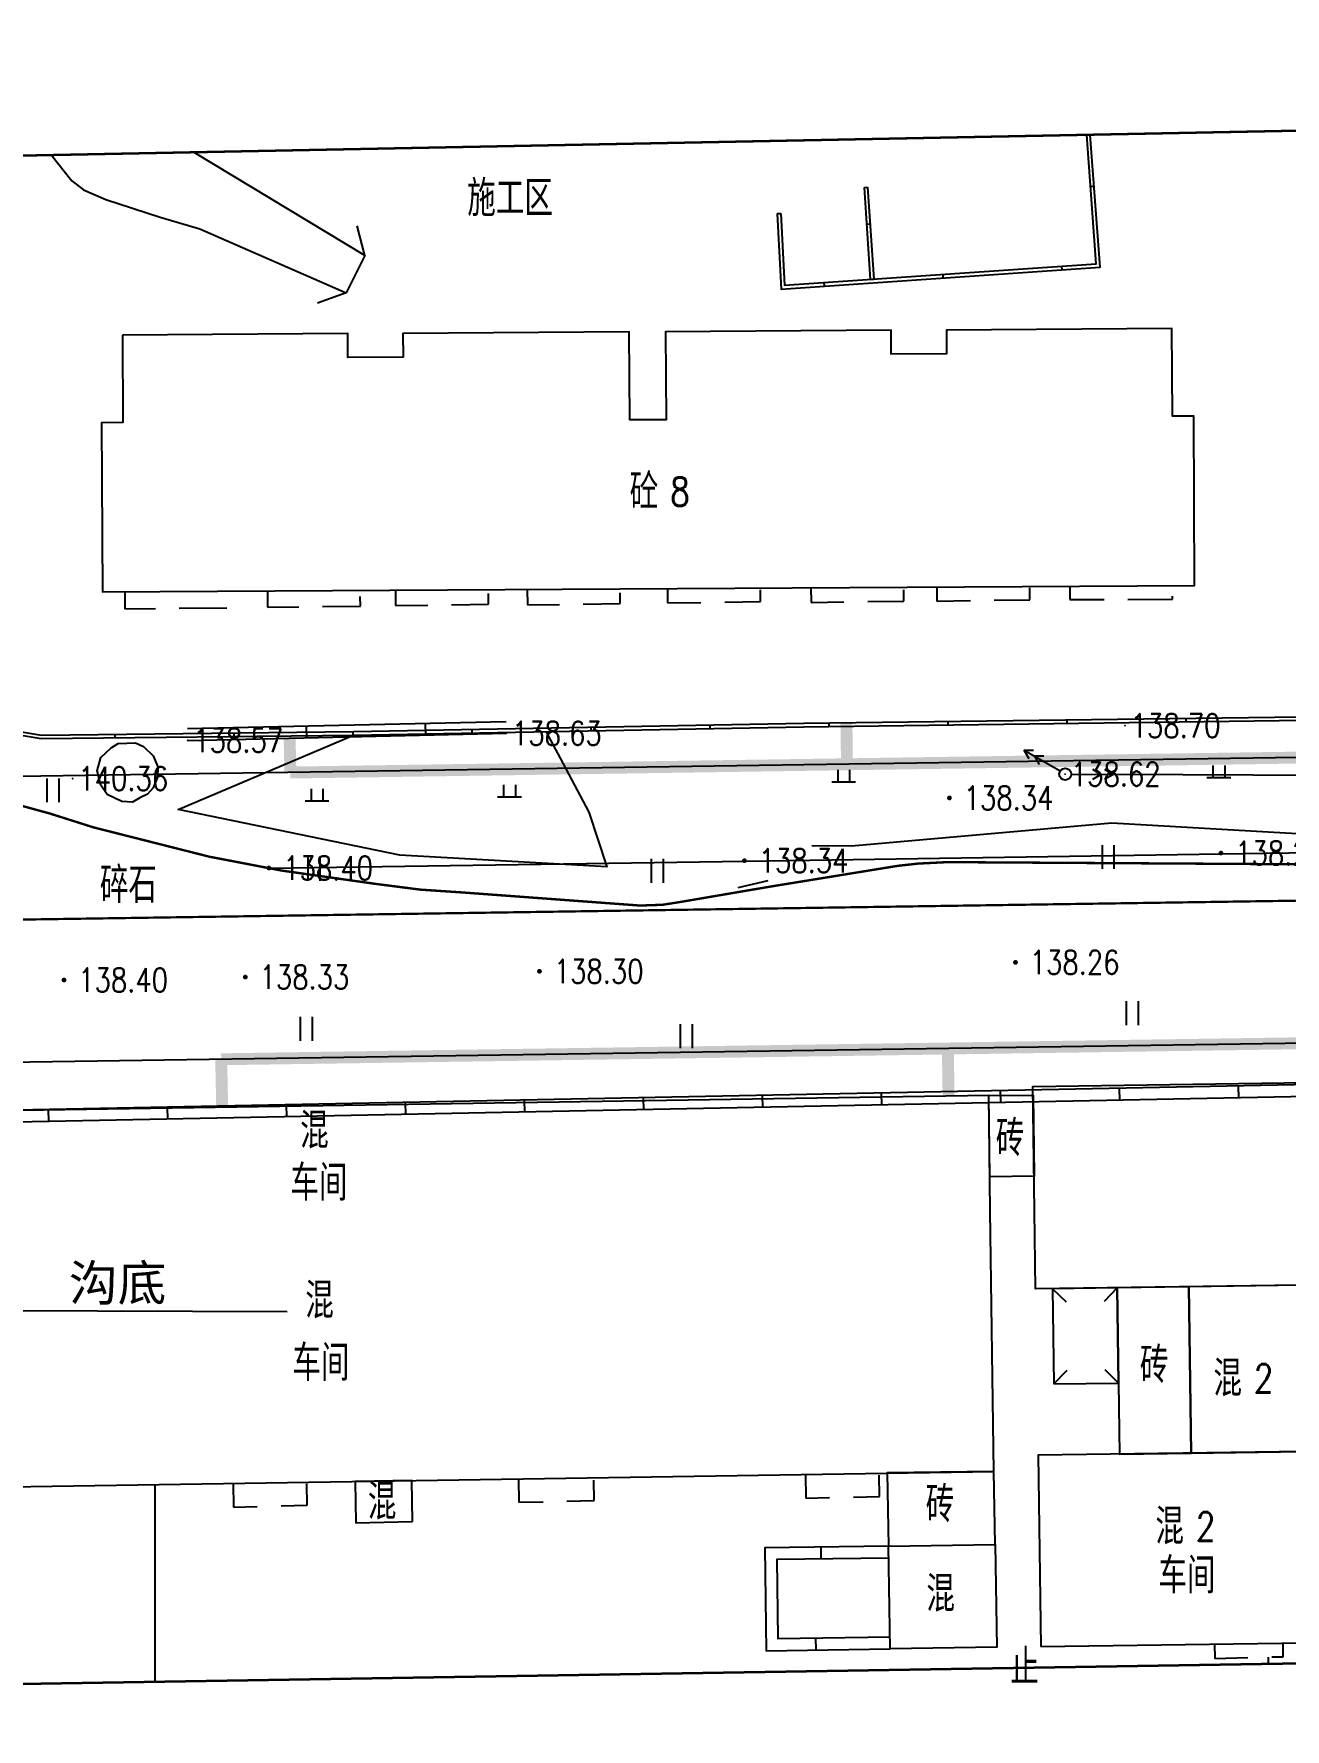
# Model space of a CAD drawing. Extents: x 529262 to 576451, y 2694391 to 2717535.
# Drawn here: x 564494.2 to 564546.7, y 2709980.8 to 2710052 of the extents above; entities that cross this region are included whole.
import ezdxf
from ezdxf.enums import TextEntityAlignment as Align
from ezdxf.xclip import XClip

# ---------------------------------------------------------------- set-up
doc = ezdxf.new("R2010")
doc.units = 0
doc.header["$XCLIPFRAME"] = 0
for name, pattern in [('ACAD_ISO12W100', [22, 12, -3, 0.5, -3, 0.5, -3]), ('X2', [10, 8, -2]), ('X5', [3, 2, -1])]:
    doc.linetypes.add(name, pattern=pattern)
for name, color, linetype in [('DLSS', 4, 'Continuous'), ('DMTZ', 8, 'Continuous'), ('GCD', 8, 'Continuous'), ('GPSCOMMON', 7, 'Continuous'), ('GXYZ', 8, 'Continuous'), ('JMD', 8, 'Continuous'), ('PP-COM', 7, 'Continuous'), ('RD-中线', 40, 'Continuous'), ('RD-红线', 7, 'Continuous'), ('ZBTZ', 8, 'Continuous'), ('ZJ', 7, 'Continuous'), ('污水管径标注_W10-', 202, 'Continuous'), ('道路中线', 90, 'Continuous')]:
    doc.layers.add(name, color=color, linetype=linetype)
doc.layers.add('控制界线1', color=30, linetype='ACAD_ISO12W100', lineweight=35)
doc.styles.add('HZ', font='rs.shx', dxfattribs={"width": 0.8, "bigfont": 'hztxt.shx'})
doc.styles.add('宋体', font='', dxfattribs={"width": 0.75})
doc.styles.get('宋体').set_extended_font_data('SimSun')
doc.linetypes.add('10422', pattern='A,0.75,[150,AAA.SHX,S=0.5,R=0,X=0,Y=0.5],1.5,[177,AAA.SHX,S=1,R=0,X=0,Y=0.4],0.75', length=3)
doc.linetypes.add('1161', pattern='A,0,[149,AAA.SHX,S=0.15,R=0,X=0,Y=0],-1.6', length=1.6)

# ---------------------------------------------------------------- blocks, each defined once
blk = doc.blocks.new('A$C19FD0107')
at = {"layer": 'RD-中线', "color": 8, "linetype": 'Continuous'}
blk.add_lwpolyline([(-6145.953, 15629.525), (-6583.681, 15623.036, -0.057862), (-6611.221, 15625.821), (-6627.546, 15629.409, 0.058625), (-6655.452, 15632.188), (-7132.057, 15623.673)], format="xyb", dxfattribs=at)
at = {"layer": 'RD-红线', "color": 8, "linetype": 'Continuous', "flags": 128}
for points in [[(-6280.01, 15633.539), (-6588.425, 15628.967)], [(-6279.846, 15621.54), (-6589.703, 15616.946)]]:
    blk.add_lwpolyline(points, dxfattribs=at)
blk = doc.blocks.new('GC200')
at = {"linetype": 'Continuous', "const_width": 0.2, "flags": 128}
blk.add_lwpolyline([(-0.1, 0, 1), (0.1, 0, 1)], format="xyb", close=True, dxfattribs=at)
blk = doc.blocks.new('gc013a')
at = {"linetype": 'Continuous'}
blk.add_line((0.5, 0), (4, 0), dxfattribs=at)
at = {"linetype": 'Continuous', "flags": 128}
for points in [[(2.31, -0.4), (3, 0), (2.31, 0.4)], [(3.31, -0.4), (4, 0), (3.31, 0.4)]]:
    blk.add_lwpolyline(points, dxfattribs=at)
blk = doc.blocks.new('gc170')
at = {"color": 8, "linetype": 'Continuous'}
blk.add_circle((0, 0), 0.5, dxfattribs=at)
blk = doc.blocks.new('gc121')
at = {"color": 8}
for p, q in [((-0.5, -1), (-0.5, 1)), ((0.5, -1), (0.5, 1))]:
    blk.add_line(p, q, dxfattribs=at)
blk = doc.blocks.new('gc119')
at = {"color": 8}
for p, q in [((-1, 0), (1, 0)), ((-0.5, 1), (-0.5, 0)), ((0.5, 1), (0.5, 0))]:
    blk.add_line(p, q, dxfattribs=at)

msp = doc.modelspace()

# ---------------------------------------------------------------- linework, layer by layer
at = {"color": 8, "linetype": 'Continuous', "flags": 128}
msp.add_lwpolyline([(564471.429, 2710005.412), (564492.865, 2709998.382), (564504.81, 2709998.344)], dxfattribs=at)
at = {"layer": 'DLSS', "linetype": 'Continuous'}
for p, q in [((564508.077, 2710042.704), (564507.749, 2710043.941)), ((564508.077, 2710042.704), (564507.284, 2710041.137)), ((564507.284, 2710041.137), (564506.08, 2710040.702)), ((564524.999, 2710016.43), (564523.751, 2710016.145))]:
    msp.add_line(p, q, dxfattribs=at)
at = {"layer": 'DLSS', "linetype": 'X2', "const_width": 0.1, "elevation": 139.065, "flags": 128}
msp.add_lwpolyline([(564476.825, 2710025.097), (564480.687, 2710023.339), (564481.408, 2710023.023), (564482.088, 2710022.765), (564494.834, 2710019.263), (564496.675, 2710018.679), (564501.536, 2710017.449), (564504.582, 2710016.864), (564508.49, 2710016.311), (564510.398, 2710016.065), (564512.175, 2710015.946), (564519.632, 2710015.396), (564520.584, 2710015.428), (564521.329, 2710015.546), (564525.105, 2710016.191), (564530.472, 2710017.065), (564531.33, 2710017.159), (564532.553, 2710017.22), (564550.347, 2710017.111), (564575.297, 2710016.133), (564576.502, 2710016.19), (564577.424, 2710016.367), (564585.281, 2710018.762), (564587.045, 2710019.061), (564588.148, 2710019.028), (564588.97, 2710018.903), (564589.632, 2710018.78), (564595.77, 2710016.929), (564596.916, 2710016.73), (564597.967, 2710016.675), (564614.998, 2710015.203)], dxfattribs=at)
at = {"layer": 'DMTZ', "linetype": '10422', "flags": 128}
msp.add_lwpolyline([(564508.077, 2710042.704), (564508.077, 2710042.704), (564508.077, 2710042.704), (564500.903, 2710047.03)], dxfattribs=at)
at = {"layer": 'DMTZ', "linetype": '10422', "elevation": 137.558, "flags": 128}
msp.add_lwpolyline([(564494.907, 2710046.913), (564495.77, 2710045.835), (564495.77, 2710045.835), (564495.77, 2710045.835), (564496.257, 2710045.459), (564497.195, 2710045.058), (564499.473, 2710044.313), (564501.14, 2710043.822), (564507.284, 2710041.137)], dxfattribs=at)
at = {"layer": 'DMTZ', "linetype": '10422', "elevation": 139.536, "flags": 128}
msp.add_lwpolyline([(564499.364, 2710020.787), (564499.188, 2710020.341), (564498.941, 2710020.071), (564498.624, 2710019.918), (564498.306, 2710019.741), (564497.859, 2710019.764), (564497.247, 2710020.059), (564496.988, 2710020.459), (564496.823, 2710021.059), (564496.988, 2710021.612), (564497.423, 2710022.024), (564497.706, 2710022.2), (564498.437, 2710022.227), (564498.777, 2710022.071), (564499.188, 2710021.682), (564499.377, 2710021.224)], close=True, dxfattribs=at)
at = {"layer": 'GPSCOMMON', "const_width": 0.5}
for points in [[(564528.33, 2710021.33), (564528.307, 2710023.076)], [(564504.946, 2710020.983), (564504.914, 2710022.427)], [(564552.937, 2710021.695), (564504.946, 2710020.983)], [(564553.166, 2710009.697), (564502.04, 2710008.939)], [(564532.569, 2710009.391), (564532.599, 2710007.387)], [(564502.04, 2710008.939), (564502.079, 2710006.968)]]:
    msp.add_lwpolyline(points, dxfattribs=at)
at = {"layer": 'GXYZ', "linetype": 'Continuous'}
msp.add_line((564567.098, 2710020.762), (564539.502, 2710020.905), dxfattribs=at)
at = {"layer": 'JMD', "linetype": 'Continuous'}
for p, q in [((564529.047, 2710045.559), (564529.196, 2710045.569)), ((564538.714, 2710045.598), (564538.564, 2710045.587)), ((564529.152, 2710044.015), (564529.302, 2710044.025)), ((564537.366, 2710042.099), (564537.356, 2710042.248)), ((564527.39, 2710041.416), (564527.379, 2710041.566)), ((564529.311, 2710041.698), (564529.46, 2710041.708)), ((564532.378, 2710041.758), (564532.368, 2710041.907)), ((564505.635, 2710022.443), (564505.624, 2710022.943)), ((564505.635, 2710022.443), (564505.624, 2710022.943)), ((564510.634, 2710022.555), (564510.622, 2710023.054)), ((564510.634, 2710022.555), (564510.622, 2710023.054)), ((564512.585, 2710022.646), (564512.582, 2710022.796)), ((564517.584, 2710022.738), (564517.581, 2710022.888)), ((564522.583, 2710022.83), (564522.581, 2710022.98)), ((564527.583, 2710022.916), (564527.581, 2710023.066)), ((564532.582, 2710022.982), (564532.58, 2710023.132)), ((564537.582, 2710023.048), (564537.58, 2710023.198)), ((564542.581, 2710023.114), (564542.579, 2710023.264)), ((564497.587, 2710022.441), (564497.585, 2710022.591)), ((564502.586, 2710022.498), (564502.585, 2710022.647)), ((564507.586, 2710022.554), (564507.584, 2710022.704)), ((564544.766, 2710007.816), (564544.775, 2710007.316)), ((564509.772, 2710007.121), (564509.782, 2710006.621)), ((564514.771, 2710007.22), (564514.781, 2710006.72)), ((564519.77, 2710007.319), (564519.78, 2710006.819)), ((564524.769, 2710007.419), (564524.779, 2710006.919)), ((564529.768, 2710007.518), (564529.778, 2710007.018)), ((564534.767, 2710007.617), (564534.777, 2710007.117)), ((564539.767, 2710007.716), (564539.776, 2710007.216)), ((564494.775, 2710006.823), (564494.785, 2710006.323)), ((564499.774, 2710006.922), (564499.784, 2710006.423)), ((564504.773, 2710007.022), (564504.783, 2710006.522)), ((564536.963, 2709999.3), (564537.536, 2709998.743)), ((564539.688, 2709999.339), (564539.13, 2709998.765)), ((564537.02, 2709995.301), (564537.577, 2709995.874)), ((564539.745, 2709995.34), (564539.171, 2709995.897)), ((564527.231, 2709988.449), (564527.238, 2709987.949)), ((564527.032, 2709984.129), (564527.024, 2709984.629))]:
    msp.add_line(p, q, dxfattribs=at)
for points in [[(564525.398, 2710044.464), (564525.571, 2710041.292), (564538.964, 2710042.208), (564538.554, 2710047.766)], [(564525.547, 2710044.472), (564525.712, 2710041.452), (564538.803, 2710042.347), (564538.404, 2710047.763)]]:
    msp.add_lwpolyline(points, dxfattribs=at)
at = {"layer": 'JMD', "linetype": 'Continuous', "flags": 128}
for points in [[(564529.047, 2710045.559), (564529.311, 2710041.698)], [(564529.196, 2710045.569), (564529.46, 2710041.708)], [(564525.398, 2710044.464), (564525.547, 2710044.472)], [(564477.818, 2710025.189), (564494.476, 2710022.406), (564507.599, 2710022.554), (564526.515, 2710022.902), (564550.689, 2710023.221), (564570.622, 2710023.486), (564589.666, 2710023.71), (564601.201, 2710023.875)], [(564477.842, 2710025.337), (564494.487, 2710022.556), (564507.596, 2710022.704), (564526.512, 2710023.052), (564550.687, 2710023.371), (564570.62, 2710023.636), (564589.664, 2710023.86), (564601.154, 2710024.024)], [(564500.625, 2710022.832), (564514.01, 2710023.13)], [(564500.625, 2710022.832), (564514.01, 2710023.13)], [(564500.636, 2710022.332), (564514.021, 2710022.63)], [(564500.636, 2710022.332), (564514.021, 2710022.63)], [(564829.709, 2710013.472), (564472.921, 2710006.389)], [(564829.719, 2710012.972), (564472.931, 2710005.89)], [(564530.076, 2709988.488), (564524.879, 2709988.416), (564524.939, 2709984.094), (564530.149, 2709984.181)], [(564530.083, 2709987.988), (564525.386, 2709987.923), (564525.432, 2709984.602), (564530.14, 2709984.681)]]:
    msp.add_lwpolyline(points, dxfattribs=at)
for points in [[(564497.889, 2710039.36), (564497.909, 2710035.684), (564497.006, 2710035.668), (564497.059, 2710028.575), (564542.937, 2710028.843), (564542.902, 2710035.95), (564542.004, 2710035.956), (564541.976, 2710039.63), (564532.511, 2710039.571), (564532.517, 2710038.571), (564530.194, 2710038.561), (564530.188, 2710039.561), (564520.707, 2710039.501), (564520.732, 2710035.801), (564519.21, 2710035.794), (564519.185, 2710039.494), (564509.672, 2710039.43), (564509.678, 2710038.43), (564507.365, 2710038.423), (564507.359, 2710039.423)], [(564539.688, 2709999.339), (564539.785, 2709992.356), (564542.787, 2709992.398), (564542.687, 2709999.382)], [(564536.472, 2709984.273), (564573.905, 2709984.795), (564573.584, 2709996.444), (564563.643, 2709996.305), (564563.693, 2709992.689), (564536.368, 2709992.308)], [(564530.076, 2709988.488), (564534.556, 2709988.55), (564534.501, 2709991.627), (564530.021, 2709991.565)]]:
    msp.add_lwpolyline(points, close=True, dxfattribs=at)
at = {"layer": 'JMD', "linetype": 'X5', "flags": 128}
for points in [[(564497.987, 2710028.58), (564497.993, 2710027.864), (564502.351, 2710027.903), (564502.345, 2710028.606)], [(564503.979, 2710028.615), (564503.985, 2710027.926), (564507.888, 2710027.975), (564507.882, 2710028.638)], [(564537.695, 2710028.812), (564537.7, 2710028.246), (564542.004, 2710028.266), (564541.999, 2710028.838)], [(564526.582, 2709991.503), (564526.597, 2709990.506), (564529.701, 2709990.577), (564529.686, 2709991.552)], [(564502.538, 2709991.128), (564502.554, 2709990.131), (564505.658, 2709990.202), (564505.642, 2709991.177)], [(564514.535, 2709991.315), (564514.551, 2709990.33), (564517.713, 2709990.406), (564517.698, 2709991.365)], [(564543.778, 2709984.375), (564543.787, 2709983.764), (564546.658, 2709983.845), (564546.65, 2709984.415)]]:
    msp.add_lwpolyline(points, dxfattribs=at)
for points, elevation in [([(564509.363, 2710028.647), (564509.369, 2710028), (564513.272, 2710028.049), (564513.267, 2710028.67)], -526.407), ([(564514.897, 2710028.679), (564514.903, 2710028.03), (564518.806, 2710028.079), (564518.8, 2710028.702)], -526.425), ([(564520.792, 2710028.714), (564520.797, 2710028.114), (564524.7, 2710028.163), (564524.695, 2710028.736)], -526.437), ([(564526.816, 2710028.749), (564526.821, 2710028.132), (564530.724, 2710028.181), (564530.719, 2710028.772)], -526.431), ([(564532.104, 2710028.78), (564532.109, 2710028.187), (564536.012, 2710028.236), (564536.007, 2710028.803)], -526.38)]:
    msp.add_lwpolyline(points, dxfattribs=dict(at, elevation=elevation))
at = {"layer": 'JMD', "linetype": 'Continuous', "flags": 128}
for points, elevation in [([(564536.206, 2710002.568), (564536.145, 2710007.801), (564573.582, 2710008.341), (564573.626, 2710002.568)], 138.362), ([(564534.351, 2710002.568), (564534.285, 2710007.413), (564485.527, 2710006.662), (564485.633, 2710002.568)], 138.291), ([(564485.633, 2710002.568), (564485.936, 2709990.869), (564534.501, 2709991.627), (564534.351, 2710002.568)], 138.291), ([(564573.626, 2710002.568), (564573.647, 2709999.823), (564560.575, 2709999.637), (564560.59, 2709998.619), (564549.328, 2709998.487), (564549.316, 2709999.476), (564536.245, 2709999.29), (564536.206, 2710002.568)], 138.362)]:
    msp.add_lwpolyline(points, dxfattribs=dict(at, elevation=elevation))
for points, elevation in [([(564536.189, 2710004.028), (564534.331, 2710004.006), (564534.285, 2710007.413), (564536.149, 2710007.435)], 138.208), ([(564547.483, 2709992.463), (564547.384, 2709999.449), (564542.687, 2709999.382), (564542.787, 2709992.398)], 138.239), ([(564510.075, 2709989.521), (564510.048, 2709991.245), (564507.667, 2709991.208), (564507.694, 2709989.473)], 138.434), ([(564534.556, 2709988.55), (564534.629, 2709984.243), (564530.149, 2709984.181), (564530.076, 2709988.488)], 138.288)]:
    msp.add_lwpolyline(points, close=True, dxfattribs=dict(at, elevation=elevation))
at = {"layer": 'JMD', "flags": 128}
msp.add_lwpolyline([(564537.02, 2709995.301), (564539.745, 2709995.34), (564539.688, 2709999.339), (564536.963, 2709999.3)], close=True, dxfattribs=at)
at = {"layer": 'ZBTZ', "linetype": '1161'}
for points in [[(564526.856, 2710017.919), (564528.527, 2710017.906), (564539.465, 2710018.866), (564560.378, 2710017.661), (564570.818, 2710017.59), (564572.716, 2710019.411), (564576.126, 2710018.588), (564579.365, 2710020.46), (564581.315, 2710021.945), (564590.705, 2710021.53), (564590.673, 2710023.724)], [(564515.684, 2710022.703), (564516.275, 2710021.591), (564517.48, 2710019.322), (564518.246, 2710017.018), (564509.538, 2710017.515), (564500.233, 2710019.427), (564507.599, 2710022.554)]]:
    msp.add_lwpolyline(points, dxfattribs=at)
at = {"layer": 'ZBTZ', "linetype": '1161', "flags": 128}
for points, elevation in [([(564499.264, 2709982.798), (564499.263, 2709991.077)], 139.079), ([(564546.044, 2709983.551), (564546.041, 2709983.828)], 138.399)]:
    msp.add_lwpolyline(points, dxfattribs=dict(at, elevation=elevation))
at = {"layer": '控制界线1', "color": 252, "linetype": 'Continuous', "flags": 128}
for points in [[(564755.82, 2710052.009), (564381.075, 2710044.69), (564375.334, 2709980.803), (564584.871, 2709984.176), (564781.181, 2709987.275)], [(564755.82, 2710052.009), (564381.075, 2710044.69), (564375.334, 2709980.803), (564584.871, 2709984.176), (564781.181, 2709987.275)], [(564755.82, 2710052.009), (564381.075, 2710044.69), (564375.334, 2709980.803), (564584.871, 2709984.176), (564781.181, 2709987.275)], [(564696.282, 2710050.846), (564381.075, 2710044.69), (564375.334, 2709980.803), (564584.871, 2709984.176), (564701.191, 2709986.012)], [(564696.282, 2710050.846), (564381.075, 2710044.69), (564375.334, 2709980.803), (564584.871, 2709984.176), (564701.191, 2709986.012)], [(564696.282, 2710050.846), (564381.075, 2710044.69), (564375.334, 2709980.803), (564584.871, 2709984.176), (564701.191, 2709986.012)]]:
    msp.add_lwpolyline(points, dxfattribs=at)
at = {"layer": '污水管径标注_W10-'}
msp.add_lwpolyline([(564504.036, 2710016.969), (564524.034, 2710017.266), (564544.031, 2710017.562), (564564.029, 2710017.859), (564584.027, 2710018.155), (564604.025, 2710018.452), (564624.023, 2710018.748), (564644.02, 2710019.044), (564664.018, 2710019.341), (564684.016, 2710019.637), (564704.014, 2710019.934), (564724.012, 2710020.23), (564744.009, 2710020.527), (564764.007, 2710020.854), (564784.004, 2710021.181), (564804.002, 2710021.45), (564824, 2710021.718)], dxfattribs=at)
at = {"layer": '道路中线'}
msp.add_lwpolyline([(564377.047, 2710013.07), (564855.244, 2710020.159)], dxfattribs=at)

# ---------------------------------------------------------------- block references
at = {"layer": 'GCD', "linetype": 'Continuous'}
ref = msp.add_blockref('GC200', (564540.011, 2710022.952, 138.698), dxfattribs=dict(at, xscale=0.1999999999534339, yscale=0.1999999999534339, zscale=0.1999999999534339))
ref.add_attrib('height', '138.70', dxfattribs={"linetype": 'Continuous', "height": 1, "style": 'HZ', "width": 0.8}).set_placement((564540.251, 2710022.952, 138.698), align=Align.MIDDLE_LEFT)
ref = msp.add_blockref('GC200', (564540.011, 2710022.952, 138.698), dxfattribs=dict(at, xscale=0.1999999999534339, yscale=0.1999999999534339, zscale=0.1999999999534339))
ref.add_attrib('height', '138.70', dxfattribs={"linetype": 'Continuous', "height": 1, "style": 'HZ', "width": 0.8}).set_placement((564540.251, 2710022.952, 138.698), align=Align.MIDDLE_LEFT)
ref = msp.add_blockref('GC200', (564500.632, 2710022.335, 138.566), dxfattribs=dict(at, xscale=0.1999999999534339, yscale=0.1999999999534339, zscale=0.1999999999534339))
ref.add_attrib('height', '138.57', dxfattribs={"linetype": 'Continuous', "height": 1, "style": 'HZ', "width": 0.8}).set_placement((564500.872, 2710022.335, 138.566), align=Align.MIDDLE_LEFT)
ref = msp.add_blockref('GC200', (564500.632, 2710022.335, 138.566), dxfattribs=dict(at, xscale=0.1999999999534339, yscale=0.1999999999534339, zscale=0.1999999999534339))
ref.add_attrib('height', '138.57', dxfattribs={"linetype": 'Continuous', "height": 1, "style": 'HZ', "width": 0.8}).set_placement((564500.872, 2710022.335, 138.566), align=Align.MIDDLE_LEFT)
ref = msp.add_blockref('GC200', (564500.632, 2710022.335, 138.566), dxfattribs=dict(at, xscale=0.1999999999534339, yscale=0.1999999999534339, zscale=0.1999999999534339))
ref.add_attrib('height', '138.57', dxfattribs={"linetype": 'Continuous', "height": 1, "style": 'HZ', "width": 0.8}).set_placement((564500.872, 2710022.335, 138.566), align=Align.MIDDLE_LEFT)
ref = msp.add_blockref('GC200', (564500.632, 2710022.335, 138.566), dxfattribs=dict(at, xscale=0.1999999999534339, yscale=0.1999999999534339, zscale=0.1999999999534339))
ref.add_attrib('height', '138.57', dxfattribs={"linetype": 'Continuous', "height": 1, "style": 'HZ', "width": 0.8}).set_placement((564500.872, 2710022.335, 138.566), align=Align.MIDDLE_LEFT)
ref = msp.add_blockref('GC200', (564514.017, 2710022.633, 138.63), dxfattribs=dict(at, xscale=0.1999999999534339, yscale=0.1999999999534339, zscale=0.1999999999534339))
ref.add_attrib('height', '138.63', dxfattribs={"linetype": 'Continuous', "height": 1, "style": 'HZ', "width": 0.8}).set_placement((564514.257, 2710022.633, 138.63), align=Align.MIDDLE_LEFT)
ref = msp.add_blockref('GC200', (564514.017, 2710022.633, 138.63), dxfattribs=dict(at, xscale=0.1999999999534339, yscale=0.1999999999534339, zscale=0.1999999999534339))
ref.add_attrib('height', '138.63', dxfattribs={"linetype": 'Continuous', "height": 1, "style": 'HZ', "width": 0.8}).set_placement((564514.257, 2710022.633, 138.63), align=Align.MIDDLE_LEFT)
ref = msp.add_blockref('GC200', (564537.496, 2710020.915, 138.616), dxfattribs=dict(at, xscale=0.1999999999534339, yscale=0.1999999999534339, zscale=0.1999999999534339))
ref.add_attrib('height', '138.62', dxfattribs={"linetype": 'Continuous', "height": 1, "style": 'HZ', "width": 0.8}).set_placement((564537.736, 2710020.915, 138.616), align=Align.MIDDLE_LEFT)
ref = msp.add_blockref('GC200', (564537.496, 2710020.915, 138.616), dxfattribs=dict(at, xscale=0.1999999999534339, yscale=0.1999999999534339, zscale=0.1999999999534339))
ref.add_attrib('height', '138.62', dxfattribs={"linetype": 'Continuous', "height": 1, "style": 'HZ', "width": 0.8}).set_placement((564537.736, 2710020.915, 138.616), align=Align.MIDDLE_LEFT)
ref = msp.add_blockref('GC200', (564495.798, 2710020.728, 140.355), dxfattribs=dict(at, xscale=0.1999999999534339, yscale=0.1999999999534339, zscale=0.1999999999534339))
ref.add_attrib('height', '140.36', dxfattribs={"linetype": 'Continuous', "height": 1, "style": 'HZ', "width": 0.8}).set_placement((564496.038, 2710020.728, 140.355), align=Align.MIDDLE_LEFT)
ref = msp.add_blockref('GC200', (564495.798, 2710020.728, 140.355), dxfattribs=dict(at, xscale=0.1999999999534339, yscale=0.1999999999534339, zscale=0.1999999999534339))
ref.add_attrib('height', '140.36', dxfattribs={"linetype": 'Continuous', "height": 1, "style": 'HZ', "width": 0.8}).set_placement((564496.038, 2710020.728, 140.355), align=Align.MIDDLE_LEFT)
ref = msp.add_blockref('GC200', (564532.635, 2710019.917, 138.337), dxfattribs=dict(at, xscale=0.5, yscale=0.5, zscale=0.5))
ref.add_attrib('height', '138.34', dxfattribs={"linetype": 'Continuous', "height": 1, "style": 'HZ', "width": 0.8}).set_placement((564533.235, 2710019.917, 138.337), align=Align.MIDDLE_LEFT)
ref = msp.add_blockref('GC200', (564524.022, 2710017.28, 138.34), dxfattribs=dict(at, xscale=0.5, yscale=0.5, zscale=0.5))
ref.add_attrib('height', '138.34', dxfattribs={"linetype": 'Continuous', "height": 1, "style": 'HZ', "width": 0.8}).set_placement((564524.622, 2710017.28, 138.34), align=Align.MIDDLE_LEFT)
ref = msp.add_blockref('GC200', (564544.043, 2710017.6, 138.21), dxfattribs=dict(at, xscale=0.5, yscale=0.5, zscale=0.5))
ref.add_attrib('height', '138.21', dxfattribs={"linetype": 'Continuous', "height": 1, "style": 'HZ', "width": 0.8}).set_placement((564544.643, 2710017.6, 138.21), align=Align.MIDDLE_LEFT)
ref = msp.add_blockref('GC200', (564504.046, 2710016.971, 138.401), dxfattribs=dict(at, xscale=0.5, yscale=0.5, zscale=0.5))
ref.add_attrib('height', '138.40', dxfattribs={"linetype": 'Continuous', "height": 1, "style": 'HZ', "width": 0.8}).set_placement((564504.646, 2710016.971, 138.401), align=Align.MIDDLE_LEFT)
ref = msp.add_blockref('GC200', (564535.41, 2710013.009, 138.261), dxfattribs=dict(at, xscale=0.5, yscale=0.5, zscale=0.5))
ref.add_attrib('height', '138.26', dxfattribs={"linetype": 'Continuous', "height": 1, "style": 'HZ', "width": 0.8}).set_placement((564536.01, 2710013.009, 138.261), align=Align.MIDDLE_LEFT)
ref = msp.add_blockref('GC200', (564495.434, 2710012.267, 138.4), dxfattribs=dict(at, xscale=0.5, yscale=0.5, zscale=0.5))
ref.add_attrib('height', '138.40', dxfattribs={"linetype": 'Continuous', "height": 1, "style": 'HZ', "width": 0.8}).set_placement((564496.034, 2710012.267, 138.4), align=Align.MIDDLE_LEFT)
ref = msp.add_blockref('GC200', (564503.052, 2710012.392, 138.334), dxfattribs=dict(at, xscale=0.5, yscale=0.5, zscale=0.5))
ref.add_attrib('height', '138.33', dxfattribs={"linetype": 'Continuous', "height": 1, "style": 'HZ', "width": 0.8}).set_placement((564503.652, 2710012.392, 138.334), align=Align.MIDDLE_LEFT)
ref = msp.add_blockref('GC200', (564515.412, 2710012.633, 138.3), dxfattribs=dict(at, xscale=0.5, yscale=0.5, zscale=0.5))
ref.add_attrib('height', '138.30', dxfattribs={"linetype": 'Continuous', "height": 1, "style": 'HZ', "width": 0.8}).set_placement((564516.012, 2710012.633, 138.3), align=Align.MIDDLE_LEFT)
at = {"layer": 'GXYZ', "linetype": 'Continuous'}
for xscale, yscale, rotation in [(0.4999999999403334, 0.4999999999403334, 149.9858405978974), (0.5000000000123542, 0.5000000000123542, 359.7246908771814)]:
    msp.add_blockref('gc013a', (564537.502, 2710020.914), dxfattribs=dict(at, xscale=xscale, yscale=yscale, rotation=rotation))
at = {"layer": 'GXYZ', "linetype": 'Continuous', "xscale": 0.5, "yscale": 0.5}
msp.add_blockref('gc170', (564537.502, 2710020.914), dxfattribs=at)
at = {"layer": 'PP-COM'}
ref = msp.add_blockref('A$C19FD0107', (570997.993, 2694390.603), dxfattribs=at)
XClip(ref).set_block_clipping_path([(-9366.4383134884, 14428.6043910822), (-3328.4480743363, 17452.7484863754)])
at = {"layer": 'ZBTZ', "linetype": 'Continuous', "xscale": 0.5, "yscale": 0.5}
for name, p in [('gc121', (564494.982, 2710020.236)), ('gc119', (564528.19, 2710020.593)), ('gc119', (564543.954, 2710020.777)), ('gc119', (564506.064, 2710019.797)), ('gc119', (564514.153, 2710019.965)), ('gc121', (564539.309, 2710017.432)), ('gc121', (564505.95, 2710016.936)), ('gc121', (564520.366, 2710016.852)), ('gc121', (564540.329, 2710010.875)), ('gc121', (564505.623, 2710010.219)), ('gc121', (564521.587, 2710009.912))]:
    msp.add_blockref(name, p, dxfattribs=at)

# ---------------------------------------------------------------- texts
at = {"layer": 'JMD', "linetype": 'Continuous', "style": 'HZ', "width": 0.8}
for s, p in [('砼', (564520.402, 2710032.782)), ('混', (564506.555, 2710005.943)), ('砖', (564535.782, 2710005.623)), ('混', (564506.77, 2709998.809)), ('砖', (564541.837, 2709996.094)), ('混', (564544.926, 2709995.535)), ('混', (564509.398, 2709990.358)), ('砖', (564532.84, 2709990.245)), ('混', (564542.486, 2709989.316)), ('混', (564532.865, 2709986.485))]:
    msp.add_text(s, height=1.5, dxfattribs=at).set_placement(p, align=Align.MIDDLE_RIGHT)
for s, p in [('8', (564520.902, 2710032.782)), ('2', (564545.426, 2709995.535)), ('2', (564542.986, 2709989.316))]:
    msp.add_text(s, height=1.2, dxfattribs=at).set_placement(p, align=Align.MIDDLE_LEFT)
at = {"layer": 'ZJ', "color": 8, "linetype": 'Continuous', "style": 'HZ', "width": 0.8}
for s, p in [('施工区', (564514.176, 2710045.184)), ('碎石', (564498.141, 2710016.339)), ('车间', (564506.145, 2710003.825)), ('车间', (564506.23, 2709996.264)), ('车间', (564542.612, 2709987.331)), ('止', (564535.794, 2709983.486))]:
    msp.add_text(s, height=1.5, dxfattribs=at).set_placement(p, align=Align.MIDDLE)
at = {"layer": 'ZJ', "color": 8, "linetype": 'Continuous', "style": '宋体'}
msp.add_text('沟底', height=1.5, dxfattribs=at).set_placement((564497.691, 2709999.571), align=Align.MIDDLE)

doc.saveas('drawing.dxf')
